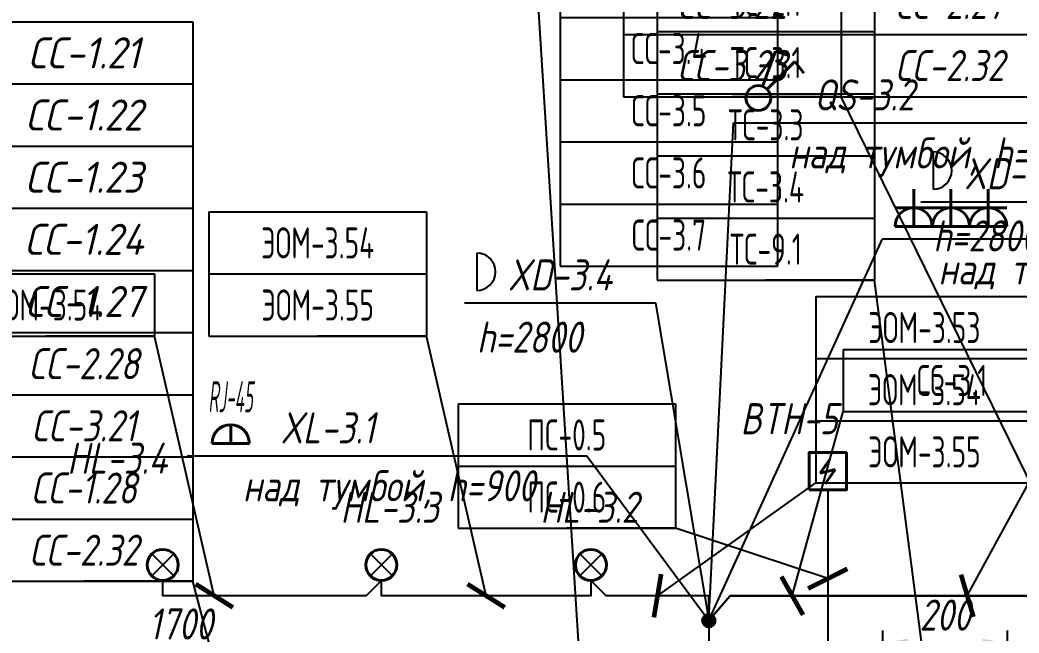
# Model space of a CAD drawing. Header units: millimetres. Extents: x -8189 to 16488, y -6763 to 17206.
# Drawn here: x 5042 to 6650, y 9730 to 10716 of the extents above; entities that cross this region are included whole.
import ezdxf
from ezdxf.enums import TextEntityAlignment as Align

# ---------------------------------------------------------------- set-up
doc = ezdxf.new("R2010")
doc.units = ezdxf.units.MM
for name, color, linetype in [('02 Розетки', 7, 'Continuous'), ('04 Освещение', 7, 'Continuous'), ('05 Слаботочка', 7, 'Continuous'), ('06 Авт-ка климата', 7, 'Continuous'), ('08 Пож. и техн. сигн.', 7, 'Continuous'), ('10 Привязка', 7, 'Continuous'), ('12 Трассы и коробки 220', 7, 'Continuous'), ('13 Трассы и коробки слаботочки', 7, 'Continuous')]:
    doc.layers.add(name, color=color, linetype=linetype)
doc.layers.add('11 Привязка размеры', color=7, linetype='Continuous', plot=False)
doc.styles.add('GOST typeA', font='GOST_A.TTF')
doc.styles.get("Standard").update_dxf_attribs({"font": 'arial.ttf'})
doc.styles.add('ГОСТ-ISOCPEUR', font='isocpeui.ttf', dxfattribs={"width": 0.8})
doc.linetypes.add('220V_LINE', pattern='A,0.2,-0.05,["~220V",Standard,S=0.1,R=0,X=0,Y=-0.05],-0.4,0.1', length=0.75)
doc.dimstyles.new('ISO-25', dxfattribs={"dimtxt": 2.5, "dimasz": 2.5, "dimexe": 1.25, "dimexo": 0.625, "dimtad": 1, "dimtxsty": 'Standard', "dimcen": 2.5, "dimadec": 0, "dimazin": 0, "dimtfac": 1, "dimtmove": 0, "dimatfit": 3, "dimfxl": 1, "dimarcsym": 0})

# ---------------------------------------------------------------- blocks, each defined once
blk = doc.blocks.new('*D76')
at = {"layer": '11 Привязка размеры', "color": 0, "lineweight": -2}
for p, q in [((6430.8, 9670.1), (6430.8, 9734)), ((6631.2, 9670.1), (6631.2, 9734)), ((6470.8, 9714), (6591.2, 9714))]:
    blk.add_line(p, q, dxfattribs=at)
at = {"layer": '11 Привязка размеры', "color": 0}
for points in [[(6470.8, 9720.7), (6470.8, 9707.3), (6430.8, 9714)], [(6591.2, 9707.3), (6591.2, 9720.7), (6631.2, 9714)]]:
    blk.add_solid(points, dxfattribs=at)
at = {"layer": 'Defpoints', "color": 0}
for p in [(6631.2, 9714), (6430.8, 9670.1), (6631.2, 9670.1)]:
    blk.add_point(p, dxfattribs=at)
at = {"layer": '11 Привязка размеры', "color": 0, "insert": (6531, 9759), "char_height": 50, "attachment_point": 5, "style": 'ГОСТ-ISOCPEUR'}
blk.add_mtext('200', dxfattribs=at)
blk = doc.blocks.new('*D77')
at = {"layer": '11 Привязка размеры', "color": 0, "lineweight": -2}
for p, q in [((4451.2, 9750.1), (4451.2, 9679.7)), ((6150.8, 9750.1), (6150.8, 9679.7)), ((6110.8, 9699.7), (4491.2, 9699.7))]:
    blk.add_line(p, q, dxfattribs=at)
at = {"layer": '11 Привязка размеры', "color": 0}
for points in [[(4491.2, 9706.4), (4491.2, 9693), (4451.2, 9699.7)], [(6110.8, 9693), (6110.8, 9706.4), (6150.8, 9699.7)]]:
    blk.add_solid(points, dxfattribs=at)
at = {"layer": 'Defpoints', "color": 0}
for p in [(4451.2, 9750.1), (6150.8, 9750.1), (4451.2, 9699.7)]:
    blk.add_point(p, dxfattribs=at)
at = {"layer": '11 Привязка размеры', "color": 0, "insert": (5301, 9744.7), "char_height": 50, "attachment_point": 5, "style": 'ГОСТ-ISOCPEUR'}
blk.add_mtext('1700', dxfattribs=at)
blk = doc.blocks.new('дымовой')
at = {"color": 0, "lineweight": -2}
for p, q in [((-1.301, 2.5), (-2.113, 1.354)), ((-2.113, 1.354), (-0.894, 1.646)), ((-0.894, 1.646), (-1.707, 0.5))]:
    blk.add_line(p, q, dxfattribs=at)
blk.add_lwpolyline([(-3, 0), (-3, 3), (0, 3), (0, 0)], close=True, dxfattribs=at)
blk = doc.blocks.new('розетка скрытая трехполюсная')
at = {"color": 0, "lineweight": -2}
for p, q in [((0, 0), (0, 3)), ((-1.5, 1.5), (1.5, 1.5)), ((-1.5, 0), (1.5, 0))]:
    blk.add_line(p, q, dxfattribs=at)
blk.add_arc((0, 0), 1.5, 0, 180, dxfattribs=at)
blk = doc.blocks.new('розетка RJ-45')
at = {"color": 0, "lineweight": -2}
for p, q in [((0, 0), (0, 1.5)), ((-1.5, 0), (1.5, 0))]:
    blk.add_line(p, q, dxfattribs=at)
blk.add_arc((0, 0), 1.5, 0, 180, dxfattribs=at)
at = {"color": 0, "lineweight": -2, "style": 'ГОСТ-ISOCPEUR', "width": 0.4}
blk.add_text('RJ-45', height=2.5, dxfattribs=at).set_placement((0, 2.5), align=Align.CENTER)
blk = doc.blocks.new('кнопка 2')
at = {"color": 0, "lineweight": -2}
for p, q in [((0.346, 0.938), (1.394, 3.777)), ((1.394, 3.777), (2.342, 3.448)), ((0.707, 0.707), (2.932, 2.932)), ((2.932, 2.932), (3.66, 1.996))]:
    blk.add_line(p, q, dxfattribs=at)
blk.add_circle((0, 0), 1, dxfattribs=at)
blk = doc.blocks.new('коробка коммутационная')
at = {"color": 0}
blk.add_line((0, 3), (0, 0), dxfattribs=at)
blk.add_arc((0, 1.5), 1.5, 270, 90, dxfattribs=at)
blk = doc.blocks.new('*T397')
at = {"layer": '04 Освещение', "color": 0, "lineweight": -2}
for p, q in [((0, 0), (350, 0)), ((0, 0), (0, -300)), ((350, 0), (350, -300)), ((0, -100), (350, -100)), ((0, -200), (350, -200)), ((0, -300), (350, -300))]:
    blk.add_line(p, q, dxfattribs=at)
at = {"layer": '04 Освещение', "color": 0, "char_height": 50, "width": 330, "attachment_point": 5, "style": 'GOST typeA'}
for s, insert in [('{\\W0.8;ЭОМ-3.53}', (175, -50)), ('{\\W0.8;ЭОМ-3.54}', (175, -150)), ('{\\W0.8;ЭОМ-3.55}', (175, -250))]:
    blk.add_mtext(s, dxfattribs=dict(at, insert=insert))
blk = doc.blocks.new('*T398')
at = {"layer": '04 Освещение', "color": 0, "lineweight": -2}
for p, q in [((0, 0), (350, 0)), ((0, 0), (0, -200)), ((350, 0), (350, -200)), ((0, -100), (350, -100)), ((0, -200), (350, -200))]:
    blk.add_line(p, q, dxfattribs=at)
at = {"layer": '04 Освещение', "color": 0, "char_height": 50, "width": 330, "attachment_point": 5, "style": 'GOST typeA'}
for s, insert in [('{\\W0.8;ЭОМ-3.54}', (175, -50)), ('{\\W0.8;ЭОМ-3.55}', (175, -150))]:
    blk.add_mtext(s, dxfattribs=dict(at, insert=insert))
blk = doc.blocks.new('*T399')
at = {"layer": '04 Освещение', "color": 0, "lineweight": -2}
for p, q in [((0, 0), (350, 0)), ((0, 0), (0, -100)), ((350, 0), (350, -100)), ((0, -100), (350, -100))]:
    blk.add_line(p, q, dxfattribs=at)
at = {"layer": '04 Освещение', "color": 0, "insert": (175, -50), "char_height": 50, "width": 330, "attachment_point": 5, "style": 'GOST typeA'}
blk.add_mtext('{\\W0.8;ЭОМ-3.54}', dxfattribs=at)
blk = doc.blocks.new('*T534')
at = {"layer": '06 Авт-ка климата', "color": 0, "lineweight": -2}
for p, q in [((0, 0), (700, 0)), ((0, 0), (0, -900)), ((350, 0), (350, -900)), ((700, 0), (700, -900)), ((0, -100), (700, -100)), ((0, -200), (700, -200)), ((0, -300), (700, -300)), ((0, -400), (700, -400)), ((0, -500), (700, -500)), ((0, -600), (700, -600)), ((0, -700), (700, -700)), ((0, -800), (700, -800)), ((0, -900), (700, -900))]:
    blk.add_line(p, q, dxfattribs=at)
at = {"layer": '06 Авт-ка климата', "color": 0, "char_height": 50, "width": 330, "attachment_point": 5, "style": 'ГОСТ-ISOCPEUR'}
for s, insert in [('{\\W0.9;СС-1.21}', (175, -50)), ('{СС-3.24}', (525, -50)), ('{\\W0.9;СС-1.22}', (175, -150)), ('{СС-3.25}', (525, -150)), ('{\\W0.9;СС-1.23}', (175, -250)), ('{СС-3.26}', (525, -250)), ('{\\W0.9;СС-1.24}', (175, -350)), ('{СС-9.21}', (525, -350)), ('{\\W0.9;СС-1.27}', (175, -450)), ('{СС-6.21}', (525, -450)), ('{\\W0.9;СС-2.30}', (175, -550)), ('{СС-6.22}', (525, -550)), ('{СС-3.21}', (175, -650)), ('{СС-1.28}', (525, -650)), ('{СС-3.22}', (175, -750)), ('{СС-2.27}', (525, -750)), ('{СС-3.23}', (175, -850)), ('{СС-2.32}', (525, -850))]:
    blk.add_mtext(s, dxfattribs=dict(at, insert=insert))
blk = doc.blocks.new('*T590')
at = {"layer": '06 Авт-ка климата', "color": 0, "lineweight": -2}
for p, q in [((0, 0), (700, 0)), ((0, 0), (0, -900)), ((350, 0), (350, -900)), ((700, 0), (700, -900)), ((0, -100), (700, -100)), ((0, -200), (700, -200)), ((0, -300), (700, -300)), ((0, -400), (700, -400)), ((0, -500), (700, -500)), ((0, -600), (700, -600)), ((0, -700), (700, -700)), ((0, -800), (700, -800)), ((0, -900), (700, -900))]:
    blk.add_line(p, q, dxfattribs=at)
at = {"layer": '06 Авт-ка климата', "color": 0, "char_height": 50, "width": 330, "attachment_point": 5, "style": 'ГОСТ-ISOCPEUR'}
for s, insert in [('{СС-3.22}', (175, -50)), ('{\\W0.9;СС-1.21}', (525, -50)), ('{СС-3.23}', (175, -150)), ('{\\W0.9;СС-1.22}', (525, -150)), ('{СС-3.24}', (175, -250)), ('{\\W0.9;СС-1.23}', (525, -250)), ('{СС-3.25}', (175, -350)), ('{\\W0.9;СС-1.24}', (525, -350)), ('{СС-3.26}', (175, -450)), ('{\\W0.9;СС-1.27}', (525, -450)), ('{СС-2.31}', (175, -550)), ('{СС-2.28}', (525, -550)), ('{СС-9.21}', (175, -650)), ('{СС-3.21}', (525, -650)), ('{СС-6.21}', (175, -750)), ('{СС-1.28}', (525, -750)), ('{СС-6.22}', (175, -850)), ('{СС-2.32}', (525, -850))]:
    blk.add_mtext(s, dxfattribs=dict(at, insert=insert))
blk = doc.blocks.new('*T642')
at = {"layer": '05 Слаботочка', "color": 0, "lineweight": -2}
for p, q in [((0, 0), (350, 0)), ((0, 0), (0, -100)), ((350, 0), (350, -100)), ((0, -100), (350, -100))]:
    blk.add_line(p, q, dxfattribs=at)
at = {"layer": '05 Слаботочка', "color": 0, "insert": (175, -50), "char_height": 50, "width": 330, "attachment_point": 5, "style": 'GOST typeA'}
blk.add_mtext('{\\W0.8;СС-3.1}', dxfattribs=at)
blk = doc.blocks.new('*T647')
at = {"layer": '05 Слаботочка', "color": 0, "lineweight": -2}
for p, q in [((0, 0), (350, 0)), ((0, 0), (0, -600)), ((350, 0), (350, -600)), ((0, -100), (350, -100)), ((0, -200), (350, -200)), ((0, -300), (350, -300)), ((0, -400), (350, -400)), ((0, -500), (350, -500)), ((0, -600), (350, -600))]:
    blk.add_line(p, q, dxfattribs=at)
at = {"layer": '05 Слаботочка', "color": 0, "char_height": 50, "width": 330, "attachment_point": 5, "style": 'GOST typeA'}
for s, insert in [('{\\W0.8;СС-3.2}', (175, -50)), ('{\\W0.8;СС-3.3}', (175, -150)), ('{\\W0.8;СС-3.4}', (175, -250)), ('{\\W0.8;СС-3.5}', (175, -350)), ('{\\W0.8;СС-3.6}', (175, -450)), ('{\\W0.8;СС-3.7}', (175, -550))]:
    blk.add_mtext(s, dxfattribs=dict(at, insert=insert))
blk = doc.blocks.new('*T751')
at = {"layer": '08 Пож. и техн. сигн.', "color": 0, "lineweight": -2}
for p, q in [((0, 0), (350, 0)), ((0, 0), (0, -1000)), ((350, 0), (350, -1000)), ((0, -100), (350, -100)), ((0, -200), (350, -200)), ((0, -300), (350, -300)), ((0, -400), (350, -400)), ((0, -500), (350, -500)), ((0, -600), (350, -600)), ((0, -700), (350, -700)), ((0, -800), (350, -800)), ((0, -900), (350, -900)), ((0, -1000), (350, -1000))]:
    blk.add_line(p, q, dxfattribs=at)
at = {"layer": '08 Пож. и техн. сигн.', "color": 0, "char_height": 50, "width": 330, "attachment_point": 5, "style": 'GOST typeA'}
for s, insert in [('{\\W0.8;ПС-0.5}', (175, -50)), ('{\\W0.8;ТС-1.1}', (175, -150)), ('{\\W0.8;ТС-1.2}', (175, -250)), ('{\\W0.8;ТС-1.4}', (175, -350)), ('{\\W0.8;ТС-1.6}', (175, -450)), ('{\\W0.8;ТС-2.1}', (175, -550)), ('{\\W0.8;ТС-3.1}', (175, -650)), ('{\\W0.8;ТС-3.3}', (175, -750)), ('{\\W0.8;ТС-3.4}', (175, -850)), ('{\\W0.8;ТС-9.1}', (175, -950))]:
    blk.add_mtext(s, dxfattribs=dict(at, insert=insert))
blk = doc.blocks.new('*T753')
at = {"layer": '08 Пож. и техн. сигн.', "color": 0, "lineweight": -2}
for p, q in [((0, 0), (350, 0)), ((0, 0), (0, -200)), ((350, 0), (350, -200)), ((0, -100), (350, -100)), ((0, -200), (350, -200))]:
    blk.add_line(p, q, dxfattribs=at)
at = {"layer": '08 Пож. и техн. сигн.', "color": 0, "char_height": 50, "width": 330, "attachment_point": 5, "style": 'GOST typeA'}
for s, insert in [('{\\W0.8;ПС-0.5}', (175, -50)), ('{\\W0.8;ПС-0.6}', (175, -150))]:
    blk.add_mtext(s, dxfattribs=dict(at, insert=insert))

msp = doc.modelspace()

# ---------------------------------------------------------------- hatches: boundary and pattern name
at = {"layer": '10 Привязка'}
msp.add_hatch(color=256, dxfattribs=at).paths.add_polyline_path([(6140.8, 9750.1, 1), (6160.8, 9750.1, 1)])

# ---------------------------------------------------------------- linework, layer by layer
at = {"layer": '02 Розетки'}
for p, q in [((6150.8, 9750.1), (6430.4, 10364.1)), ((6430.4, 10364.1), (7147.1, 10364.1))]:
    msp.add_line(p, q, dxfattribs=at)
at = {"layer": '04 Освещение'}
for p, q in [((6150.8, 9750.1), (6190.4, 10550.7)), ((6190.4, 10550.7), (6907.1, 10550.7))]:
    msp.add_line(p, q, dxfattribs=at)
at = {"layer": '04 Освещение', "color": 3}
for p, q in [((5289.7, 9821.9), (5254.4, 9857.3)), ((5254.4, 9821.9), (5289.7, 9857.3)), ((5641.5, 9821.9), (5606.1, 9857.3)), ((5606.1, 9821.9), (5641.5, 9857.3)), ((5978.7, 9821.9), (5943.3, 9857.3)), ((5943.3, 9821.9), (5978.7, 9857.3))]:
    msp.add_line(p, q, dxfattribs=at)
at = {"layer": '04 Освещение', "linetype": '220V_LINE', "ltscale": 200, "flags": 128}
msp.add_lwpolyline([(6150.8, 9750.1), (6150.8, 9790.1), (5985.5, 9790.1), (5961, 9814.6), (5961, 9790.1), (5623.8, 9790.1), (5623.8, 9814.6), (5599.3, 9790.1), (5272, 9790.1), (5272, 9814.6)], dxfattribs=at)
at = {"layer": '04 Освещение', "color": 3, "lineweight": 40}
for centre in [(5272, 9839.6), (5623.8, 9839.6), (5961, 9839.6)]:
    msp.add_circle(centre, 25, dxfattribs=at)
at = {"layer": '05 Слаботочка'}
for p, q in [((5311.4, 10015.2), (5954.7, 10015.2)), ((5954.7, 10015.2), (6150.8, 9750.1))]:
    msp.add_line(p, q, dxfattribs=at)
msp.add_lwpolyline([(6150.8, 9750.1), (6184.9, 9790.1), (6967.4, 9790.1), (7007.4, 9750.1)], dxfattribs=at)
at = {"layer": '08 Пож. и техн. сигн.', "color": 1}
msp.add_line((6342.2, 9960.3), (6342.2, 9570.1), dxfattribs=at)
at = {"layer": '10 Привязка', "lineweight": 40}
msp.add_circle((6150.8, 9750.1), 10, dxfattribs=at)
at = {"layer": '12 Трассы и коробки 220'}
for p, q in [((5757.5, 10261.2), (6064.8, 10261.2)), ((6064.8, 10261.2), (6150.8, 9750.1))]:
    msp.add_line(p, q, dxfattribs=at)
at = {"layer": '12 Трассы и коробки 220', "linetype": '220V_LINE', "ltscale": 200, "flags": 128}
msp.add_lwpolyline([(7591.1, 9750.1), (7591.1, 9790.1), (6184.9, 9790.1), (6150.8, 9750.1)], dxfattribs=at)
at = {"layer": '13 Трассы и коробки слаботочки'}
msp.add_line((6491.7, 10424), (6799, 10424), dxfattribs=at)

# ---------------------------------------------------------------- block references
for name, p in [('*T534', (6013.5, 11492.9)), ('*T751', (6067.5, 11297.6)), ('*T647', (5911.5, 10920.2)), ('*T590', (4620.3, 10713.4)), ('*T398', (5346.4, 10407.7)), ('*T399', (4909, 10307.7)), ('*T397', (6322.7, 10271.5)), ('*T642', (6367.1, 10186.3)), ('*T753', (5747.2, 10098.7))]:
    msp.add_blockref(name, p)
at = {"layer": '02 Розетки', "color": 1, "lineweight": 40, "xscale": 20, "yscale": 20, "zscale": 20}
for p in [(6480.4, 10384.1), (6540.4, 10384.1), (6600.4, 10384.1)]:
    msp.add_blockref('розетка скрытая трехполюсная', p, dxfattribs=at)
at = {"layer": '04 Освещение', "color": 3, "lineweight": 40, "xscale": 20, "yscale": 20, "zscale": 20}
msp.add_blockref('кнопка 2', (6230.4, 10590.7), dxfattribs=at)
at = {"layer": '05 Слаботочка', "color": 6, "lineweight": 40, "xscale": 20, "yscale": 20, "zscale": 20}
msp.add_blockref('розетка RJ-45', (5381.4, 10035.2), dxfattribs=at)
at = {"layer": '08 Пож. и техн. сигн.', "color": 1, "lineweight": 40, "xscale": 20, "yscale": 20, "zscale": 20}
msp.add_blockref('дымовой', (6372.2, 9960.3), dxfattribs=at)
at = {"layer": '12 Трассы и коробки 220', "xscale": 20, "yscale": 20, "zscale": 20}
msp.add_blockref('коробка коммутационная', (5777.5, 10281.2), dxfattribs=at)
at = {"layer": '13 Трассы и коробки слаботочки', "xscale": 20, "yscale": 20, "zscale": 20}
msp.add_blockref('коробка коммутационная', (6511.7, 10444), dxfattribs=at)

# ---------------------------------------------------------------- texts
at = {"layer": '02 Розетки', "linetype": 'Continuous', "insert": (6755.3, 10309), "char_height": 50, "attachment_point": 5, "style": 'ГОСТ-ISOCPEUR'}
msp.add_mtext_dynamic_manual_height_columns('{\\pxqc;над тумбой, h=900}', width=957.621, gutter_width=957.6, heights=[446.2], dxfattribs=at)
at = {"layer": '04 Освещение', "linetype": 'Continuous', "style": 'ГОСТ-ISOCPEUR', "width": 0.8}
msp.add_text('QS-3.2', height=50, dxfattribs=at).set_placement((6320.4, 10570.7))
for s, p in [('HL-3.4', (5279.2, 9986.3)), ('HL-3.3', (5716.9, 9907.4)), ('HL-3.2', (6037.7, 9907.4))]:
    msp.add_text(s, height=50, dxfattribs=at).set_placement(p, align=Align.RIGHT)
at = {"layer": '04 Освещение', "linetype": 'Continuous', "insert": (6515.3, 10495.6), "char_height": 50, "attachment_point": 5, "style": 'ГОСТ-ISOCPEUR'}
msp.add_mtext_dynamic_manual_height_columns('{\\pxqc;над тумбой, h=900}', width=957.621, gutter_width=957.6, heights=[446.2], dxfattribs=at)
at = {"layer": '05 Слаботочка', "linetype": 'Continuous', "style": 'ГОСТ-ISOCPEUR', "width": 0.8}
msp.add_text('XL-3.1', height=50, dxfattribs=at).set_placement((5461.4, 10035.2))
at = {"layer": '05 Слаботочка', "linetype": 'Continuous', "insert": (5636.2, 9960.1), "char_height": 50, "attachment_point": 5, "style": 'ГОСТ-ISOCPEUR'}
msp.add_mtext_dynamic_manual_height_columns('{\\pxqc;над тумбой, h=900}', width=957.621, gutter_width=957.6, heights=[446.2], dxfattribs=at)
at = {"layer": '08 Пож. и техн. сигн.', "linetype": 'Continuous', "style": 'ГОСТ-ISOCPEUR', "width": 0.8}
msp.add_text('BTH-5', height=50, dxfattribs=at).set_placement((6358.4, 10049.9), align=Align.RIGHT)
at = {"layer": '12 Трассы и коробки 220', "linetype": 'Continuous', "style": 'ГОСТ-ISOCPEUR', "width": 0.8}
for s, p in [('XD-3.4', (5827.5, 10281.2)), ('h=2800', (5777.5, 10181.1))]:
    msp.add_text(s, height=50, dxfattribs=at).set_placement(p)
at = {"layer": '13 Трассы и коробки слаботочки', "linetype": 'Continuous', "style": 'ГОСТ-ISOCPEUR', "width": 0.8}
for s, p in [('XD-3.1', (6561.7, 10444)), ('h=2800', (6511.7, 10343.9))]:
    msp.add_text(s, height=50, dxfattribs=at).set_placement(p)

# ---------------------------------------------------------------- dimensions: what is measured, and where the dimension line sits
at = {"layer": '11 Привязка размеры'}
for base, p1, p2, picture, middle in [((6631.2, 9714), (6430.8, 9670.1), (6631.2, 9670.1), '*D76', (6531, 9714)), ((4451.2, 9699.7), (6150.8, 9750.1), (4451.2, 9750.1), '*D77', (5301, 9699.7))]:
    dim = msp.add_linear_dim(base=base, p1=p1, p2=p2, dimstyle='ISO-25', override={"dimtxt": 50, "dimasz": 40, "dimexe": 20, "dimexo": 0, "dimgap": 20, "dimdec": 0, "dimtxsty": 'ГОСТ-ISOCPEUR'}, dxfattribs=at)
    dim.commit()
    dim.dimension.update_dxf_attribs({"geometry": picture, "text_midpoint": middle, "dimtype": 160})

# ---------------------------------------------------------------- leaders
at = {"layer": '02 Розетки'}
msp.add_leader([(6566.6, 9790.1), (6665.5, 9971.5), (6840.5, 9971.5)], dimstyle='ISO-25', override={"dimasz": 50, "dimgap": 1, "dimtad": 0, "dimldrblk": 'ArchTick'}, dxfattribs=at)
at = {"layer": '04 Освещение'}
for points in [[(5355, 9790.1), (5259, 10207.7), (5084, 10207.7)], [(5792.4, 9790.1), (5696.4, 10207.7), (5521.4, 10207.7)], [(6068.2, 9790.1), (6322.7, 9971.5), (6497.7, 9971.5)]]:
    msp.add_leader(points, dimstyle='ISO-25', override={"dimasz": 50, "dimgap": 1, "dimtad": 0, "dimldrblk": 'ArchTick'}, dxfattribs=at)
at = {"layer": '05 Слаботочка'}
msp.add_leader([(6285, 9790.1), (6367.1, 10086.3), (6542.1, 10086.3)], dimstyle='ISO-25', override={"dimasz": 50, "dimgap": 1, "dimtad": 0, "dimldrblk": 'ArchTick'}, dxfattribs=at)
at = {"layer": '06 Авт-ка климата'}
for points in [[(5950.3, 9570.1), (5832.9, 11434.7), (5657.9, 11434.7)], [(6864.9, 9570.1), (6363.5, 10592.9), (6188.5, 10592.9)], [(5385.4, 9570.1), (5320.3, 9813.4), (5145.3, 9813.4)]]:
    msp.add_leader(points, dimstyle='ISO-25', override={"dimasz": 50, "dimgap": 1, "dimtad": 0, "dimldrblk": 'ArchTick'}, dxfattribs=at)
at = {"layer": '08 Пож. и техн. сигн.'}
for points in [[(6512, 9570.1), (6417.5, 10297.6), (6242.5, 10297.6)], [(6342.2, 9817.6), (6097.2, 9898.7), (5922.2, 9898.7)]]:
    msp.add_leader(points, dimstyle='ISO-25', override={"dimasz": 50, "dimgap": 1, "dimtad": 0, "dimldrblk": 'ArchTick'}, dxfattribs=at)

doc.saveas('drawing.dxf')
